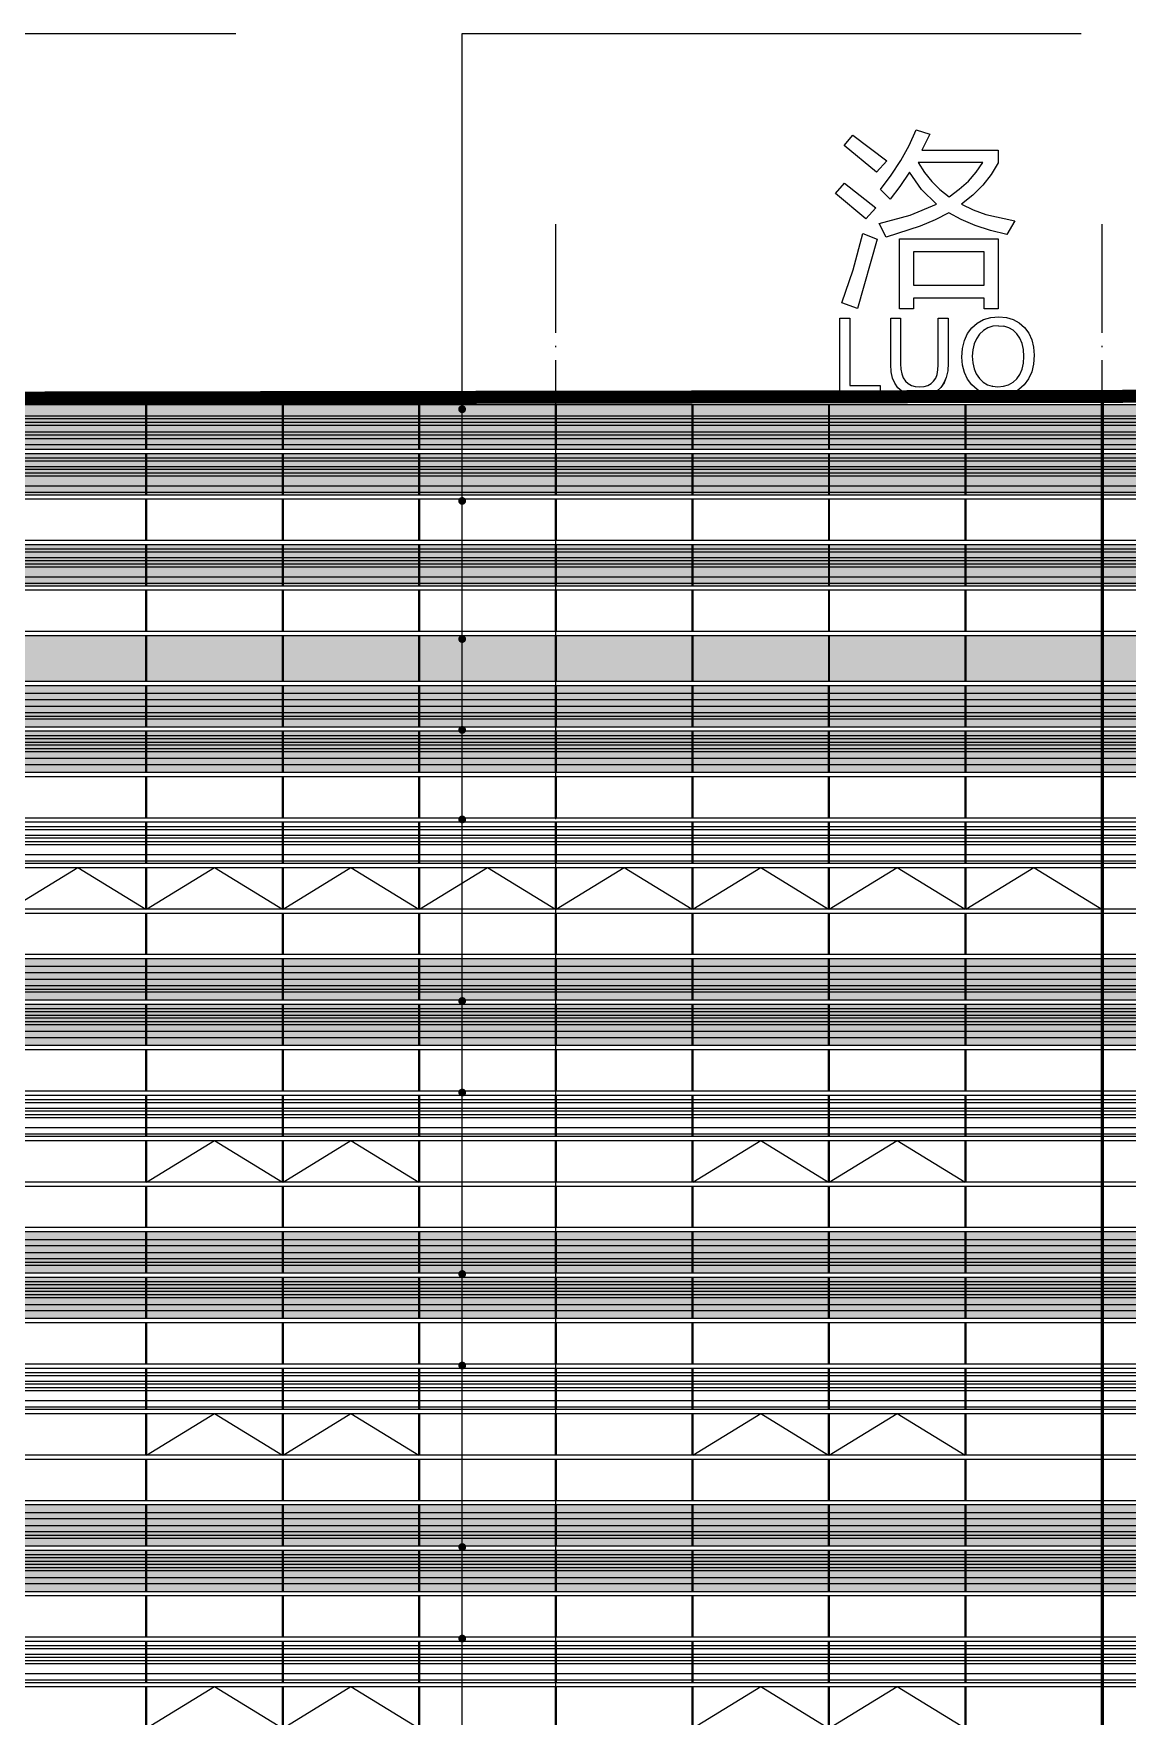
# Model space of a CAD drawing. Header units: millimetres. Extents: x 708158 to 1984082, y -168213 to -53.
# Drawn here: x 857724 to 874541, y -57894 to -32010 of the extents above; entities that cross this region are included whole.
import ezdxf

# ---------------------------------------------------------------- set-up
doc = ezdxf.new("R2010")
doc.units = ezdxf.units.MM
doc.header["$LTSCALE"] = 1000
doc.linetypes.add('DASH', pattern=[0.35, 0.25, -0.1])
doc.linetypes.add('DOTE', pattern=[2.42, 2, -0.2, 0.02, -0.2])
doc.layers.get('0').update_dxf_attribs({"color": 8})
for name, color, linetype in [('A-AXIS', 1, 'DOTE'), ('A-看线', 63, 'Continuous'), ('DIM_LEAD', 3, 'Continuous'), ('DOTE', 1, 'DOTE'), ('WINDOW', 4, 'Continuous'), ('看线', 115, 'Continuous'), ('立面加粗', 5, 'Continuous'), ('立面填充线2 穿孔板', 105, 'Continuous'), ('立面窗户线', 21, 'Continuous')]:
    doc.layers.add(name, color=color, linetype=linetype)
doc.layers.add('不打印线', color=6, linetype='DASH', lineweight=0, plot=False)

# ---------------------------------------------------------------- blocks, each defined once
blk = doc.blocks.new('A$C24AE1B25')
at = {"layer": '立面窗户线'}
blk.add_lwpolyline([(46850, 30), (0, 30), (-30, 30), (-300, 0), (-300, -30), (0, -30), (46850, -30)], dxfattribs=at)
blk = doc.blocks.new('A$C05264923')
at = {"layer": '立面窗户线'}
blk.add_lwpolyline([(46850, 30), (0, 30), (-90, 30), (-90, -30), (0, -30), (46850, -30)], dxfattribs=at)
blk = doc.blocks.new('A$C646C2EE2')
at = {"layer": 'A-看线'}
for points in [[(0, -70), (2090, -70), (2090, -120), (0, -120)], [(0, -200), (2090, -200), (2090, -250), (0, -250)], [(2100, -70), (4190, -70), (4190, -120), (2100, -120)], [(2100, -200), (4190, -200), (4190, -250), (2100, -250)], [(4200, -70), (6290, -70), (6290, -120), (4200, -120)], [(4200, -200), (6290, -200), (6290, -250), (4200, -250)], [(6300, -70), (8390, -70), (8390, -120), (6300, -120)], [(6300, -200), (8390, -200), (8390, -250), (6300, -250)], [(0, -300), (2090, -300), (2090, -350), (0, -350)], [(0, -500), (2090, -500), (2090, -600), (0, -600)], [(2100, -300), (4190, -300), (4190, -350), (2100, -350)], [(2100, -500), (4190, -500), (4190, -600), (2100, -600)], [(4200, -300), (6290, -300), (6290, -350), (4200, -350)], [(4200, -500), (6290, -500), (6290, -600), (4200, -600)], [(6300, -300), (8390, -300), (8390, -350), (6300, -350)], [(6300, -500), (8390, -500), (8390, -600), (6300, -600)]]:
    blk.add_lwpolyline(points, close=True, dxfattribs=at)
at = {"layer": 'WINDOW'}
for points in [[(2090, 0), (2100, 0), (2100, -640), (2090, -640)], [(4190, 0), (4200, 0), (4200, -640), (4190, -640)], [(6290, 0), (6300, 0), (6300, -640), (6290, -640)], [(8390, 0), (8400, 0), (8400, -640), (8390, -640)]]:
    blk.add_lwpolyline(points, close=True, dxfattribs=at)
blk = doc.blocks.new('A$C2A3A27BA')
at = {"layer": 'A-看线'}
for points in [[(0, -40), (2090, -40), (2090, -140), (0, -140)], [(0, -240), (2090, -240), (2090, -340), (0, -340)], [(2100, -40), (4190, -40), (4190, -140), (2100, -140)], [(2100, -240), (4190, -240), (4190, -340), (2100, -340)], [(4200, -40), (6290, -40), (6290, -140), (4200, -140)], [(4200, -240), (6290, -240), (6290, -340), (4200, -340)], [(6300, -40), (8390, -40), (8390, -140), (6300, -140)], [(6300, -240), (8390, -240), (8390, -340), (6300, -340)], [(0, -390), (2090, -390), (2090, -440), (0, -440)], [(2100, -390), (4190, -390), (4190, -440), (2100, -440)], [(4200, -390), (6290, -390), (6290, -440), (4200, -440)], [(6300, -390), (8390, -390), (8390, -440), (6300, -440)], [(0, -690), (2090, -690), (2090, -740), (0, -740)], [(2100, -690), (4190, -690), (4190, -740), (2100, -740)], [(4200, -690), (6290, -690), (6290, -740), (4200, -740)], [(6300, -690), (8390, -690), (8390, -740), (6300, -740)], [(0, -790), (2090, -790), (2090, -840), (0, -840)], [(0, -890), (2090, -890), (2090, -940), (0, -940)], [(2100, -790), (4190, -790), (4190, -840), (2100, -840)], [(2100, -890), (4190, -890), (4190, -940), (2100, -940)], [(4200, -790), (6290, -790), (6290, -840), (4200, -840)], [(4200, -890), (6290, -890), (6290, -940), (4200, -940)], [(6300, -790), (8390, -790), (8390, -840), (6300, -840)], [(6300, -890), (8390, -890), (8390, -940), (6300, -940)], [(0, -1040), (2090, -1040), (2090, -1140), (0, -1140)], [(2100, -1040), (4190, -1040), (4190, -1140), (2100, -1140)], [(4200, -1040), (6290, -1040), (6290, -1140), (4200, -1140)], [(6300, -1040), (8390, -1040), (8390, -1140), (6300, -1140)]]:
    blk.add_lwpolyline(points, close=True, dxfattribs=at)
at = {"layer": 'WINDOW'}
for points in [[(2090, 80), (2100, 80), (2100, -560), (2090, -560)], [(4190, 80), (4200, 80), (4200, -560), (4190, -560)], [(6290, 80), (6300, 80), (6300, -560), (6290, -560)], [(8390, 80), (8400, 80), (8400, -560), (8390, -560)], [(2090, -620), (2100, -620), (2100, -1260), (2090, -1260)], [(4190, -620), (4200, -620), (4200, -1260), (4190, -1260)], [(6290, -620), (6300, -620), (6300, -1260), (6290, -1260)], [(8390, -620), (8400, -620), (8400, -1260), (8390, -1260)]]:
    blk.add_lwpolyline(points, close=True, dxfattribs=at)
blk = doc.blocks.new('A$C455C528F')
at = {"layer": 'WINDOW'}
for points in [[(2090, 0), (2100, 0), (2100, -640), (2090, -640)], [(4190, 0), (4200, 0), (4200, -640), (4190, -640)], [(6290, 0), (6300, 0), (6300, -640), (6290, -640)], [(8390, 0), (8400, 0), (8400, -640), (8390, -640)], [(2090, -1400), (2100, -1400), (2100, -2040), (2090, -2040)], [(4190, -1400), (4200, -1400), (4200, -2040), (4190, -2040)], [(6290, -1400), (6300, -1400), (6300, -2040), (6290, -2040)], [(8390, -1400), (8400, -1400), (8400, -2040), (8390, -2040)], [(2090, -2100), (2100, -2100), (2100, -2740), (2090, -2740)], [(4190, -2100), (4200, -2100), (4200, -2740), (4190, -2740)], [(6290, -2100), (6300, -2100), (6300, -2740), (6290, -2740)], [(8390, -2100), (8400, -2100), (8400, -2740), (8390, -2740)]]:
    blk.add_lwpolyline(points, close=True, dxfattribs=at)
for points in [[(2100, -2040), (3145, -1400), (4190, -2040)], [(4200, -2040), (5245, -1400), (6290, -2040)]]:
    blk.add_lwpolyline(points, dxfattribs=at)
blk = doc.blocks.new('A$C22B71AAA')
at = {"layer": '立面填充线2 穿孔板'}
for points in [[(5, 420), (46845, 420), (46845, -220), (5, -220)], [(5, -280), (46845, -280), (46845, -920), (5, -920)]]:
    blk.add_hatch(color=256, dxfattribs=at).paths.add_polyline_path(points)
at = {"layer": 'A-看线'}
for points in [[(5, 420), (46845, 420), (46845, -220), (5, -220)], [(5, -280), (46845, -280), (46845, -920), (5, -920)], [(5, -1680), (46845, -1680), (46845, -2320), (5, -2320)]]:
    blk.add_lwpolyline(points, close=True, dxfattribs=at)
at = {"layer": 'WINDOW'}
for points in [[(17445, -980), (17455, -980), (17455, -1620), (17445, -1620)], [(17445, -2380), (17455, -2380), (17455, -3020), (17445, -3020)], [(17445, -3080), (17455, -3080), (17455, -3720), (17445, -3720)]]:
    blk.add_lwpolyline(points, close=True, dxfattribs=at)
for name, p in [('A$C2A3A27BA', (9055, 340)), ('A$C2A3A27BA', (17455, 340)), ('A$C2A3A27BA', (25855, 340)), ('A$C05264923', (0, -250)), ('A$C455C528F', (9055, -980)), ('A$C455C528F', (17455, -980)), ('A$C05264923', (0, -1650)), ('A$C646C2EE2', (9055, -1680)), ('A$C646C2EE2', (17455, -1680)), ('A$C646C2EE2', (25855, -1680)), ('A$C05264923', (0, -2350)), ('A$C05264923', (0, -3050))]:
    blk.add_blockref(name, p, dxfattribs=at)
at = {"layer": '立面窗户线'}
for p in [(0, 450), (0, -950)]:
    blk.add_blockref('A$C24AE1B25', p, dxfattribs=at)
blk = doc.blocks.new('A$C2A9D17C4')
at = {"layer": '看线'}
for p, q in [((-20765, 3825), (-20632, 3983)), ((-20632, 3983), (-20111, 3592)), ((-20632, 3983), (-20632, 3983)), ((-20632, 3983), (-20632, 3983)), ((-20632, 3983), (-20632, 3983)), ((-20632, 3983), (-20111, 3592)), ((-19768, 3828), (-19661, 4069)), ((-19661, 4069), (-19661, 4069)), ((-19661, 4069), (-19661, 4069)), ((-19661, 4069), (-19450, 3999)), ((-19661, 4069), (-19661, 4069)), ((-19661, 4069), (-19450, 3999)), ((-19450, 3999), (-19574, 3753)), ((-19450, 3999), (-19574, 3753)), ((-19450, 3999), (-19450, 3999)), ((-20269, 3417), (-20765, 3825)), ((-19895, 3595), (-19768, 3828)), ((-19574, 3753), (-19574, 3753)), ((-19574, 3753), (-18399, 3753)), ((-18399, 3753), (-18399, 3753)), ((-18399, 3753), (-18399, 3558)), ((-18399, 3753), (-18399, 3558)), ((-20111, 3592), (-20269, 3417)), ((-20111, 3592), (-20269, 3417)), ((-20269, 3417), (-20269, 3417)), ((-20269, 3417), (-20269, 3417)), ((-20269, 3417), (-20269, 3417)), ((-20208, 3151), (-20042, 3369)), ((-20111, 3592), (-20111, 3592)), ((-20042, 3369), (-19895, 3595)), ((-19764, 3418), (-19911, 3196)), ((-19764, 3418), (-19911, 3196)), ((-19580, 3152), (-19764, 3418)), ((-19764, 3418), (-19764, 3418)), ((-19627, 3564), (-19531, 3412)), ((-19627, 3564), (-19531, 3412)), ((-18632, 3564), (-19627, 3564)), ((-19627, 3564), (-19627, 3564)), ((-19531, 3412), (-19420, 3274)), ((-19531, 3412), (-19420, 3274)), ((-19531, 3412), (-19531, 3412)), ((-18856, 3278), (-18735, 3416)), ((-18735, 3416), (-18632, 3564)), ((-18504, 3381), (-18633, 3215)), ((-18504, 3381), (-18633, 3215)), ((-18399, 3558), (-18504, 3381)), ((-18399, 3558), (-18504, 3381)), ((-18504, 3381), (-18504, 3381)), ((-18399, 3558), (-18399, 3558)), ((-20901, 3090), (-20763, 3248)), ((-20763, 3248), (-20280, 2870)), ((-20763, 3248), (-20763, 3248)), ((-20763, 3248), (-20763, 3248)), ((-20763, 3248), (-20763, 3248)), ((-20763, 3248), (-20280, 2870)), ((-20061, 3001), (-20208, 3151)), ((-19911, 3196), (-20061, 3001)), ((-19911, 3196), (-20061, 3001)), ((-19911, 3196), (-19911, 3196)), ((-19346, 2924), (-19580, 3152)), ((-19420, 3274), (-19294, 3150)), ((-19420, 3274), (-19295, 3150)), ((-19420, 3274), (-19420, 3274)), ((-19295, 3150), (-19154, 3038)), ((-19294, 3150), (-19295, 3150)), ((-19294, 3150), (-19154, 3038)), ((-19154, 3038), (-18996, 3153)), ((-18996, 3153), (-18856, 3278)), ((-18633, 3215), (-18786, 3062)), ((-18633, 3215), (-18786, 3062)), ((-18633, 3215), (-18633, 3215)), ((-20435, 2696), (-20901, 3090)), ((-20280, 2870), (-20435, 2696)), ((-20280, 2870), (-20435, 2696)), ((-20280, 2870), (-20280, 2870)), ((-20061, 3001), (-20061, 3001)), ((-20061, 3001), (-20061, 3001)), ((-20061, 3001), (-20061, 3001)), ((-19751, 2754), (-19346, 2924)), ((-19154, 3038), (-19154, 3038)), ((-18786, 3062), (-18962, 2922)), ((-18786, 3062), (-18962, 2922)), ((-18962, 2922), (-18782, 2837)), ((-18962, 2922), (-18782, 2837)), ((-18962, 2922), (-18962, 2922)), ((-18786, 3062), (-18786, 3062)), ((-20435, 2696), (-20435, 2696)), ((-20435, 2696), (-20435, 2696)), ((-20435, 2696), (-20435, 2696)), ((-20227, 2626), (-19751, 2754)), ((-20119, 2418), (-20227, 2626)), ((-19368, 2683), (-19598, 2584)), ((-19368, 2683), (-19597, 2584)), ((-19159, 2793), (-19368, 2683)), ((-19159, 2793), (-19368, 2683)), ((-19368, 2683), (-19368, 2683)), ((-18965, 2686), (-19159, 2793)), ((-19159, 2793), (-19159, 2793)), ((-18751, 2594), (-18965, 2686)), ((-18782, 2837), (-18782, 2837)), ((-18782, 2837), (-18586, 2767)), ((-18517, 2518), (-18751, 2594)), ((-18586, 2767), (-18586, 2767)), ((-18586, 2767), (-18144, 2668)), ((-18144, 2668), (-18263, 2457)), ((-18144, 2668), (-18263, 2457)), ((-18144, 2668), (-18144, 2668)), ((-20630, 1915), (-20482, 2474)), ((-20258, 2388), (-20560, 1320)), ((-20258, 2388), (-20560, 1320)), ((-20482, 2474), (-20482, 2474)), ((-20482, 2474), (-20482, 2474)), ((-20482, 2474), (-20258, 2388)), ((-20258, 2388), (-20258, 2388)), ((-19598, 2584), (-20119, 2418)), ((-20119, 2418), (-20119, 2418)), ((-20119, 2418), (-20119, 2418)), ((-19917, 1314), (-19917, 2393)), ((-19917, 2393), (-18399, 2393)), ((-19597, 2584), (-19598, 2584)), ((-18263, 2457), (-18517, 2518)), ((-18399, 2393), (-18399, 2393)), ((-18399, 2393), (-18399, 1314)), ((-18399, 2393), (-18399, 1314)), ((-18263, 2457), (-18263, 2457)), ((-18263, 2457), (-18263, 2457)), ((-18263, 2457), (-18263, 2457)), ((-19700, 2193), (-19700, 1680)), ((-19700, 2193), (-19700, 1680)), ((-18615, 2193), (-19700, 2193)), ((-19700, 2193), (-19700, 2193)), ((-18615, 1680), (-18615, 2193)), ((-20802, 1406), (-20630, 1915)), ((-19700, 1680), (-19700, 1680)), ((-19700, 1680), (-18615, 1680)), ((-20560, 1320), (-20802, 1406)), ((-20560, 1320), (-20560, 1320)), ((-20560, 1320), (-20560, 1320)), ((-20560, 1320), (-20560, 1320)), ((-19700, 1314), (-19917, 1314)), ((-19700, 1480), (-19700, 1314)), ((-19700, 1480), (-19700, 1314)), ((-18615, 1480), (-19700, 1480)), ((-19700, 1480), (-19700, 1480)), ((-19700, 1314), (-19700, 1314)), ((-18615, 1314), (-18615, 1480)), ((-18399, 1314), (-18615, 1314)), ((-18399, 1314), (-18399, 1314)), ((-20831, 0), (-20831, 1171)), ((-20831, 1171), (-20679, 1171)), ((-20679, 1171), (-20679, 1171)), ((-20679, 1171), (-20679, 134)), ((-20679, 1171), (-20679, 134)), ((-20050, 460), (-20050, 1171)), ((-20050, 1171), (-19899, 1171)), ((-19899, 1171), (-19899, 1171)), ((-19899, 1171), (-19899, 466)), ((-19899, 1171), (-19899, 466)), ((-19319, 455), (-19319, 1171)), ((-19319, 1171), (-19168, 1171)), ((-19168, 1171), (-19168, 1171)), ((-19168, 1171), (-19168, 477)), ((-19168, 1171), (-19168, 477)), ((-18802, 1023), (-18719, 1096)), ((-18719, 1096), (-18622, 1149)), ((-18622, 1149), (-18511, 1180)), ((-18481, 1047), (-18558, 1022)), ((-18511, 1180), (-18386, 1191)), ((-18395, 1055), (-18481, 1047)), ((-18481, 1047), (-18481, 1047)), ((-18395, 1055), (-18309, 1047)), ((-18386, 1191), (-18386, 1191)), ((-18386, 1191), (-18270, 1181)), ((-18386, 1191), (-18386, 1191)), ((-18233, 1024), (-18309, 1047)), ((-18270, 1181), (-18270, 1181)), ((-18270, 1181), (-18166, 1150)), ((-18166, 1150), (-18074, 1098)), ((-18166, 1150), (-18074, 1098)), ((-18166, 1150), (-18166, 1150)), ((-18074, 1098), (-17993, 1027)), ((-18074, 1098), (-17993, 1027)), ((-18074, 1098), (-18074, 1098)), ((-18946, 706), (-18917, 826)), ((-18917, 826), (-18869, 932)), ((-18869, 932), (-18802, 1023)), ((-18734, 855), (-18769, 774)), ((-18734, 855), (-18769, 774)), ((-18686, 925), (-18734, 855)), ((-18686, 925), (-18734, 855)), ((-18734, 855), (-18734, 855)), ((-18626, 982), (-18686, 925)), ((-18626, 982), (-18686, 925)), ((-18686, 925), (-18686, 925)), ((-18558, 1022), (-18626, 982)), ((-18558, 1022), (-18626, 982)), ((-18626, 982), (-18626, 982)), ((-18558, 1022), (-18558, 1022)), ((-18166, 985), (-18233, 1024)), ((-18109, 931), (-18166, 985)), ((-18063, 863), (-18109, 931)), ((-18030, 782), (-18063, 863)), ((-18010, 688), (-18030, 782)), ((-17993, 1027), (-17928, 938)), ((-17993, 1027), (-17928, 938)), ((-17993, 1027), (-17993, 1027)), ((-17928, 938), (-17881, 838)), ((-17928, 938), (-17882, 838)), ((-17928, 938), (-17928, 938)), ((-17882, 838), (-17854, 725)), ((-17881, 838), (-17882, 838)), ((-17881, 838), (-17854, 725)), ((-18956, 572), (-18946, 706)), ((-18946, 446), (-18956, 572)), ((-18790, 684), (-18797, 584)), ((-18790, 684), (-18797, 584)), ((-18797, 584), (-18790, 483)), ((-18797, 584), (-18790, 483)), ((-18797, 584), (-18797, 584)), ((-18769, 774), (-18790, 684)), ((-18769, 774), (-18790, 684)), ((-18790, 684), (-18790, 684)), ((-18769, 774), (-18769, 774)), ((-18011, 477), (-18004, 581)), ((-18004, 581), (-18010, 688)), ((-17854, 725), (-17844, 600)), ((-17854, 725), (-17844, 600)), ((-17854, 725), (-17854, 725)), ((-17844, 600), (-17854, 464)), ((-17844, 600), (-17854, 464)), ((-17844, 600), (-17844, 600)), ((-20044, 347), (-20050, 460)), ((-20023, 250), (-20044, 347)), ((-19899, 466), (-19895, 384)), ((-19899, 466), (-19895, 384)), ((-19899, 466), (-19899, 466)), ((-19895, 384), (-19881, 313)), ((-19895, 384), (-19881, 313)), ((-19895, 384), (-19895, 384)), ((-19881, 313), (-19858, 252)), ((-19881, 313), (-19858, 252)), ((-19881, 313), (-19881, 313)), ((-19359, 248), (-19337, 306)), ((-19337, 306), (-19324, 375)), ((-19324, 375), (-19319, 455)), ((-19196, 260), (-19232, 174)), ((-19196, 260), (-19231, 174)), ((-19175, 361), (-19196, 260)), ((-19175, 361), (-19196, 260)), ((-19196, 260), (-19196, 260)), ((-19168, 477), (-19175, 361)), ((-19168, 477), (-19175, 361)), ((-19175, 361), (-19175, 361)), ((-19168, 477), (-19168, 477)), ((-18918, 333), (-18946, 446)), ((-18871, 233), (-18918, 333)), ((-18790, 483), (-18770, 392)), ((-18790, 483), (-18770, 392)), ((-18790, 483), (-18790, 483)), ((-18770, 392), (-18736, 312)), ((-18770, 392), (-18736, 312)), ((-18770, 392), (-18770, 392)), ((-18736, 312), (-18688, 243)), ((-18736, 312), (-18688, 243)), ((-18736, 312), (-18736, 312)), ((-18111, 238), (-18064, 305)), ((-18064, 305), (-18031, 385)), ((-18031, 385), (-18011, 477)), ((-17882, 344), (-17930, 238)), ((-17883, 344), (-17930, 238)), ((-17854, 464), (-17883, 344)), ((-17882, 344), (-17883, 344)), ((-17854, 464), (-17882, 344)), ((-17854, 464), (-17854, 464)), ((-20213, 0), (-20831, 0)), ((-20679, 134), (-20679, 134)), ((-20679, 134), (-20213, 134)), ((-20213, 134), (-20213, 134)), ((-20213, 134), (-20213, 0)), ((-20213, 134), (-20213, 0)), ((-20213, 0), (-20213, 0)), ((-19990, 168), (-20023, 250)), ((-19943, 100), (-19990, 168)), ((-19882, 48), (-19943, 100)), ((-19808, 10), (-19882, 48)), ((-19858, 252), (-19825, 203)), ((-19858, 252), (-19826, 203)), ((-19858, 252), (-19858, 252)), ((-19826, 203), (-19784, 164)), ((-19825, 203), (-19826, 203)), ((-19825, 203), (-19784, 164)), ((-19760, -2), (-19808, 10)), ((-19784, 164), (-19733, 137)), ((-19784, 164), (-19733, 137)), ((-19784, 164), (-19784, 164)), ((-19733, 137), (-19733, 137)), ((-19733, 137), (-19674, 120)), ((-19673, 120), (-19674, 120)), ((-19673, 120), (-19604, 115)), ((-19604, 115), (-19538, 120)), ((-19538, 120), (-19480, 136)), ((-19480, 136), (-19431, 163)), ((-19422, 11), (-19473, -2)), ((-19431, 163), (-19391, 200)), ((-19344, 50), (-19422, 11)), ((-19344, 50), (-19422, 11)), ((-19422, 11), (-19422, 11)), ((-19391, 200), (-19359, 248)), ((-19281, 105), (-19344, 50)), ((-19281, 105), (-19344, 50)), ((-19344, 50), (-19344, 50)), ((-19231, 174), (-19281, 105)), ((-19232, 174), (-19281, 105)), ((-19281, 105), (-19281, 105)), ((-19231, 174), (-19232, 174)), ((-18805, 144), (-18871, 233)), ((-18724, 73), (-18805, 144)), ((-18630, 21), (-18724, 73)), ((-18688, 243), (-18630, 187)), ((-18688, 243), (-18630, 187)), ((-18688, 243), (-18688, 243)), ((-18630, 187), (-18563, 147)), ((-18630, 187), (-18563, 147)), ((-18630, 187), (-18630, 187)), ((-18550, -2), (-18630, 21)), ((-18563, 147), (-18563, 147)), ((-18563, 147), (-18489, 123)), ((-18488, 123), (-18489, 123)), ((-18488, 123), (-18405, 115)), ((-18405, 115), (-18317, 123)), ((-18317, 123), (-18238, 146)), ((-18175, 22), (-18258, -2)), ((-18238, 146), (-18169, 184)), ((-18080, 74), (-18175, 22)), ((-18080, 74), (-18175, 22)), ((-18175, 22), (-18175, 22)), ((-18169, 184), (-18111, 238)), ((-17997, 147), (-18080, 74)), ((-17997, 147), (-18080, 74)), ((-18080, 74), (-18080, 74)), ((-17930, 238), (-17997, 147)), ((-17930, 238), (-17997, 147)), ((-17997, 147), (-17997, 147)), ((-17930, 238), (-17930, 238)), ((-19720, -12), (-19760, -2)), ((-19619, -20), (-19720, -12)), ((-19513, -12), (-19619, -20)), ((-19619, -20), (-19619, -20)), ((-19473, -2), (-19513, -12)), ((-19513, -12), (-19513, -12)), ((-19473, -2), (-19473, -2)), ((-18524, -9), (-18550, -2)), ((-18405, -20), (-18524, -9)), ((-18514, -102), (-18494, -102)), ((-18284, -9), (-18405, -20)), ((-18405, -20), (-18405, -20)), ((-18258, -2), (-18284, -9)), ((-18284, -9), (-18284, -9)), ((-18258, -2), (-18258, -2))]:
    blk.add_line(p, q, dxfattribs=at)
blk = doc.blocks.new('A$C77236AF1')
at = {"layer": 'A-看线'}
for points in [[(0, -270), (2090, -270), (2090, -320), (0, -320)], [(0, -370), (2090, -370), (2090, -420), (0, -420)], [(2100, -270), (4190, -270), (4190, -320), (2100, -320)], [(2100, -370), (4190, -370), (4190, -420), (2100, -420)], [(4200, -270), (6290, -270), (6290, -320), (4200, -320)], [(4200, -370), (6290, -370), (6290, -420), (4200, -420)], [(6300, -270), (8390, -270), (8390, -320), (6300, -320)], [(6300, -370), (8390, -370), (8390, -420), (6300, -420)], [(0, -520), (2090, -520), (2090, -570), (0, -570)], [(0, -620), (2090, -620), (2090, -720), (0, -720)], [(2100, -520), (4190, -520), (4190, -570), (2100, -570)], [(2100, -620), (4190, -620), (4190, -720), (2100, -720)], [(4200, -520), (6290, -520), (6290, -570), (4200, -570)], [(4200, -620), (6290, -620), (6290, -720), (4200, -720)], [(6300, -520), (8390, -520), (8390, -570), (6300, -570)], [(6300, -620), (8390, -620), (8390, -720), (6300, -720)], [(0, -920), (2090, -920), (2090, -970), (0, -970)], [(2100, -920), (4190, -920), (4190, -970), (2100, -970)], [(4200, -920), (6290, -920), (6290, -970), (4200, -970)], [(6300, -920), (8390, -920), (8390, -970), (6300, -970)], [(0, -1050), (2090, -1050), (2090, -1100), (0, -1100)], [(0, -1150), (2090, -1150), (2090, -1200), (0, -1200)], [(2100, -1050), (4190, -1050), (4190, -1100), (2100, -1100)], [(2100, -1150), (4190, -1150), (4190, -1200), (2100, -1200)], [(4200, -1050), (6290, -1050), (6290, -1100), (4200, -1100)], [(4200, -1150), (6290, -1150), (6290, -1200), (4200, -1200)], [(6300, -1050), (8390, -1050), (8390, -1100), (6300, -1100)], [(6300, -1150), (8390, -1150), (8390, -1200), (6300, -1200)], [(0, -1350), (2090, -1350), (2090, -1450), (0, -1450)], [(2100, -1350), (4190, -1350), (4190, -1450), (2100, -1450)], [(4200, -1350), (6290, -1350), (6290, -1450), (4200, -1450)], [(6300, -1350), (8390, -1350), (8390, -1450), (6300, -1450)]]:
    blk.add_lwpolyline(points, close=True, dxfattribs=at)
at = {"layer": 'WINDOW'}
for points in [[(2090, -100), (2100, -100), (2100, -790), (2090, -790)], [(4190, -100), (4200, -100), (4200, -790), (4190, -790)], [(6290, -100), (6300, -100), (6300, -790), (6290, -790)], [(8390, -100), (8400, -100), (8400, -790), (8390, -790)], [(2090, -850), (2100, -850), (2100, -1490), (2090, -1490)], [(4190, -850), (4200, -850), (4200, -1490), (4190, -1490)], [(6290, -850), (6300, -850), (6300, -1490), (6290, -1490)], [(8390, -850), (8400, -850), (8400, -1490), (8390, -1490)]]:
    blk.add_lwpolyline(points, close=True, dxfattribs=at)
blk = doc.blocks.new('A$Ceb045a45')
at = {"layer": '立面填充线2 穿孔板'}
for points in [[(305, -130), (47145, -130), (47145, -820), (305, -820)], [(305, -880), (47145, -880), (47145, -1520), (305, -1520)], [(305, -2280), (47145, -2280), (47145, -2920), (305, -2920)], [(305, -3680), (47145, -3680), (47145, -4390), (305, -4390)]]:
    blk.add_hatch(color=256, dxfattribs=at).paths.add_polyline_path(points)
at = {"layer": 'A-看线'}
for points in [[(305, -130), (47145, -130), (47145, -820), (305, -820)], [(305, -880), (47145, -880), (47145, -1520), (305, -1520)], [(305, -2280), (47145, -2280), (47145, -2920), (305, -2920)], [(305, -2280), (47145, -2280), (47145, -2920), (305, -2920)], [(305, -3680), (47145, -3680), (47145, -4390), (305, -4390)]]:
    blk.add_lwpolyline(points, close=True, dxfattribs=at)
at = {"layer": 'WINDOW'}
for points in [[(11445, -880), (11455, -880), (11455, -1520), (11445, -1520)], [(13545, -880), (13555, -880), (13555, -1520), (13545, -1520)], [(15645, -880), (15655, -880), (15655, -1520), (15645, -1520)], [(17745, -880), (17755, -880), (17755, -1520), (17745, -1520)], [(17745, -880), (17755, -880), (17755, -1520), (17745, -1520)], [(19845, -880), (19855, -880), (19855, -1520), (19845, -1520)], [(21945, -880), (21955, -880), (21955, -1520), (21945, -1520)], [(24045, -880), (24055, -880), (24055, -1520), (24045, -1520)], [(26145, -880), (26155, -880), (26155, -1520), (26145, -1520)], [(11445, -1580), (11455, -1580), (11455, -2220), (11445, -2220)], [(13545, -1580), (13555, -1580), (13555, -2220), (13545, -2220)], [(15645, -1580), (15655, -1580), (15655, -2220), (15645, -2220)], [(17745, -1580), (17755, -1580), (17755, -2220), (17745, -2220)], [(17745, -1580), (17755, -1580), (17755, -2220), (17745, -2220)], [(19845, -1580), (19855, -1580), (19855, -2220), (19845, -2220)], [(21945, -1580), (21955, -1580), (21955, -2220), (21945, -2220)], [(24045, -1580), (24055, -1580), (24055, -2220), (24045, -2220)], [(26145, -1580), (26155, -1580), (26155, -2220), (26145, -2220)], [(11445, -2980), (11455, -2980), (11455, -3620), (11445, -3620)], [(13545, -2980), (13555, -2980), (13555, -3620), (13545, -3620)], [(15645, -2980), (15655, -2980), (15655, -3620), (15645, -3620)], [(17745, -2980), (17755, -2980), (17755, -3620), (17745, -3620)], [(17745, -2980), (17755, -2980), (17755, -3620), (17745, -3620)], [(19845, -2980), (19855, -2980), (19855, -3620), (19845, -3620)], [(21945, -2980), (21955, -2980), (21955, -3620), (21945, -3620)], [(24045, -2980), (24055, -2980), (24055, -3620), (24045, -3620)], [(26145, -2980), (26155, -2980), (26155, -3620), (26145, -3620)], [(11445, -3680), (11455, -3680), (11455, -4390), (11445, -4390)], [(13545, -3680), (13555, -3680), (13555, -4390), (13545, -4390)], [(15645, -3680), (15655, -3680), (15655, -4390), (15645, -4390)], [(17745, -3680), (17755, -3680), (17755, -4390), (17745, -4390)], [(17745, -3680), (17755, -3680), (17755, -4390), (17745, -4390)], [(19845, -3680), (19855, -3680), (19855, -4390), (19845, -4390)], [(21945, -3680), (21955, -3680), (21955, -4390), (21945, -4390)], [(24045, -3680), (24055, -3680), (24055, -4390), (24045, -4390)], [(26145, -3680), (26155, -3680), (26155, -4390), (26145, -4390)]]:
    blk.add_lwpolyline(points, close=True, dxfattribs=at)
at = {"layer": 'A-看线'}
for p in [(9355, -30), (17755, -30), (26155, -30)]:
    blk.add_blockref('A$C77236AF1', p, dxfattribs=at)
at = {"layer": 'WINDOW'}
for name, p in [('A$C05264923', (300, -850)), ('A$C05264923', (300, -2250)), ('A$C646C2EE2', (9355, -2280)), ('A$C646C2EE2', (17755, -2280)), ('A$C646C2EE2', (26155, -2280)), ('A$C05264923', (300, -3650))]:
    blk.add_blockref(name, p, dxfattribs=at)
at = {"layer": '立面窗户线'}
for p in [(300, -100), (300, -1550), (300, -2950)]:
    blk.add_blockref('A$C24AE1B25', p, dxfattribs=at)
blk = doc.blocks.new('A$C0b69b167')
at = {"layer": '看线'}
blk.add_lwpolyline([(89251, -100), (60200, -100), (60200, 150), (42000, 150), (42000, -100), (6250, -100), (6250, 0), (-250, 0), (-250, -100), (-350, -100)], dxfattribs=at)

msp = doc.modelspace()

# ---------------------------------------------------------------- linework, layer by layer
at = {"layer": 'A-AXIS'}
for p, q in [((949740, -37656.7), (839134.6, -37656.7)), ((949740, -42456.7), (839134.6, -42456.7)), ((949740, -46656.7), (839134.6, -46656.7)), ((949740, -50856.7), (839134.6, -50856.7)), ((949740, -55056.7), (839134.6, -55056.7))]:
    msp.add_line(p, q, dxfattribs=at)
at = {"layer": 'DIM_LEAD'}
for p, q in [((855995.5, -32009.7), (860831.7, -32009.7)), ((864316.6, -85896.7), (864311.6, -32009.6)), ((864312.1, -37786.7), (864311.6, -32009.6)), ((864312.3, -39198), (864311.6, -32009.6)), ((864312.5, -41322.1), (864311.6, -32009.6)), ((864312.6, -42719.8), (864311.6, -32009.6)), ((864312.7, -44098), (864311.6, -32009.6)), ((864313, -46889.8), (864311.6, -32009.6)), ((864313.1, -48298), (864311.6, -32009.6)), ((864313.4, -51089.8), (864311.6, -32009.6)), ((864313.5, -52498), (864311.6, -32009.6)), ((864313.8, -55289.8), (864311.6, -32009.6)), ((864313.9, -56698), (864311.6, -32009.6)), ((864314.2, -59489.8), (864311.6, -32009.6)), ((864314.3, -60898), (864311.6, -32009.6)), ((864314.5, -63689.8), (864311.6, -32009.6)), ((864314.8, -66491.3), (864311.6, -32009.6)), ((864314.9, -67889.8), (864311.6, -32009.6)), ((864315.1, -69298), (864311.6, -32009.6)), ((864315.1, -70036.7), (864311.6, -32009.6)), ((864315.3, -71422.1), (864311.6, -32009.6)), ((864315.3, -72089.8), (864311.6, -32009.6)), ((864315.5, -73498), (864311.6, -32009.6)), ((864315.5, -74213.3), (864311.6, -32009.6)), ((864315.8, -76856.2), (864311.6, -32009.6)), ((864315.9, -77836.6), (864311.6, -32009.6)), ((864316.1, -80567.3), (864311.6, -32009.6)), ((864316.3, -83110.9), (864311.6, -32009.6)), ((864316.6, -85896.7), (864311.6, -32009.6)), ((864311.6, -32009.6), (873829.2, -32009.6))]:
    msp.add_line(p, q, dxfattribs=at)
at = {"layer": 'DIM_LEAD', "const_width": 60}
for points in [[(864312.1, -37816.7, 1), (864312.1, -37756.7, 1)], [(864312.3, -39228, 1), (864312.3, -39168, 1)], [(864312.5, -41352.1, 1), (864312.5, -41292.1, 1)], [(864312.6, -42749.8, 1), (864312.6, -42689.8, 1)], [(864312.7, -44128, 1), (864312.7, -44068, 1)], [(864313, -46919.8, 1), (864313, -46859.8, 1)], [(864313.1, -48328, 1), (864313.1, -48268, 1)], [(864313.4, -51119.8, 1), (864313.4, -51059.8, 1)], [(864313.5, -52528, 1), (864313.5, -52468, 1)], [(864313.8, -55319.8, 1), (864313.8, -55259.8, 1)], [(864313.9, -56728, 1), (864313.9, -56668, 1)]]:
    msp.add_lwpolyline(points, format="xyb", close=True, dxfattribs=at)
at = {"layer": 'DOTE'}
for p, q in [((865753, -87432.6), (865753, -34939.7)), ((874153, -87432.6), (874153, -34939.7))]:
    msp.add_line(p, q, dxfattribs=at)
at = {"layer": 'WINDOW'}
for points in [[(857358.1, -45476.7), (858403.1, -44836.7), (859448.1, -45476.7)], [(863658.1, -45476.7), (864703.1, -44836.7), (865748.1, -45476.7)], [(865758.1, -45476.7), (866803.1, -44836.7), (867848.1, -45476.7)], [(872058.1, -45476.7), (873103.1, -44836.7), (874148.1, -45476.7)]]:
    msp.add_lwpolyline(points, dxfattribs=at)
at = {"layer": '立面加粗'}
for points, const_width in [([(848304.9, -86029.2), (848308, -37629.2), (942003, -37484.2), (941999.9, -85884.2)], 200), ([(848308, -63036.7), (848308, -37556.7), (874158, -37556.7), (874158, -63036.7)], 50)]:
    msp.add_lwpolyline(points, close=True, dxfattribs=dict(at, const_width=const_width))

# ---------------------------------------------------------------- block references
msp.add_blockref('A$Ceb045a45', (848003.1, -37586.7))
at = {"layer": 'A-看线'}
for p in [(848303, -42456.7), (848303, -46656.7), (848303, -50856.7), (848303, -55056.7)]:
    msp.add_blockref('A$C22B71AAA', p, dxfattribs=at)
at = {"layer": '不打印线'}
msp.add_blockref('A$C0b69b167', (848953, -37556.7), dxfattribs=at)
at = {"layer": '不打印线', "xscale": -1}
msp.add_blockref('A$C0b69b167', (941353, -37556.7), dxfattribs=at)
at = {"layer": '看线'}
msp.add_blockref('A$C2A9D17C4', (890953, -37556.7), dxfattribs=at)

doc.saveas('drawing.dxf')
